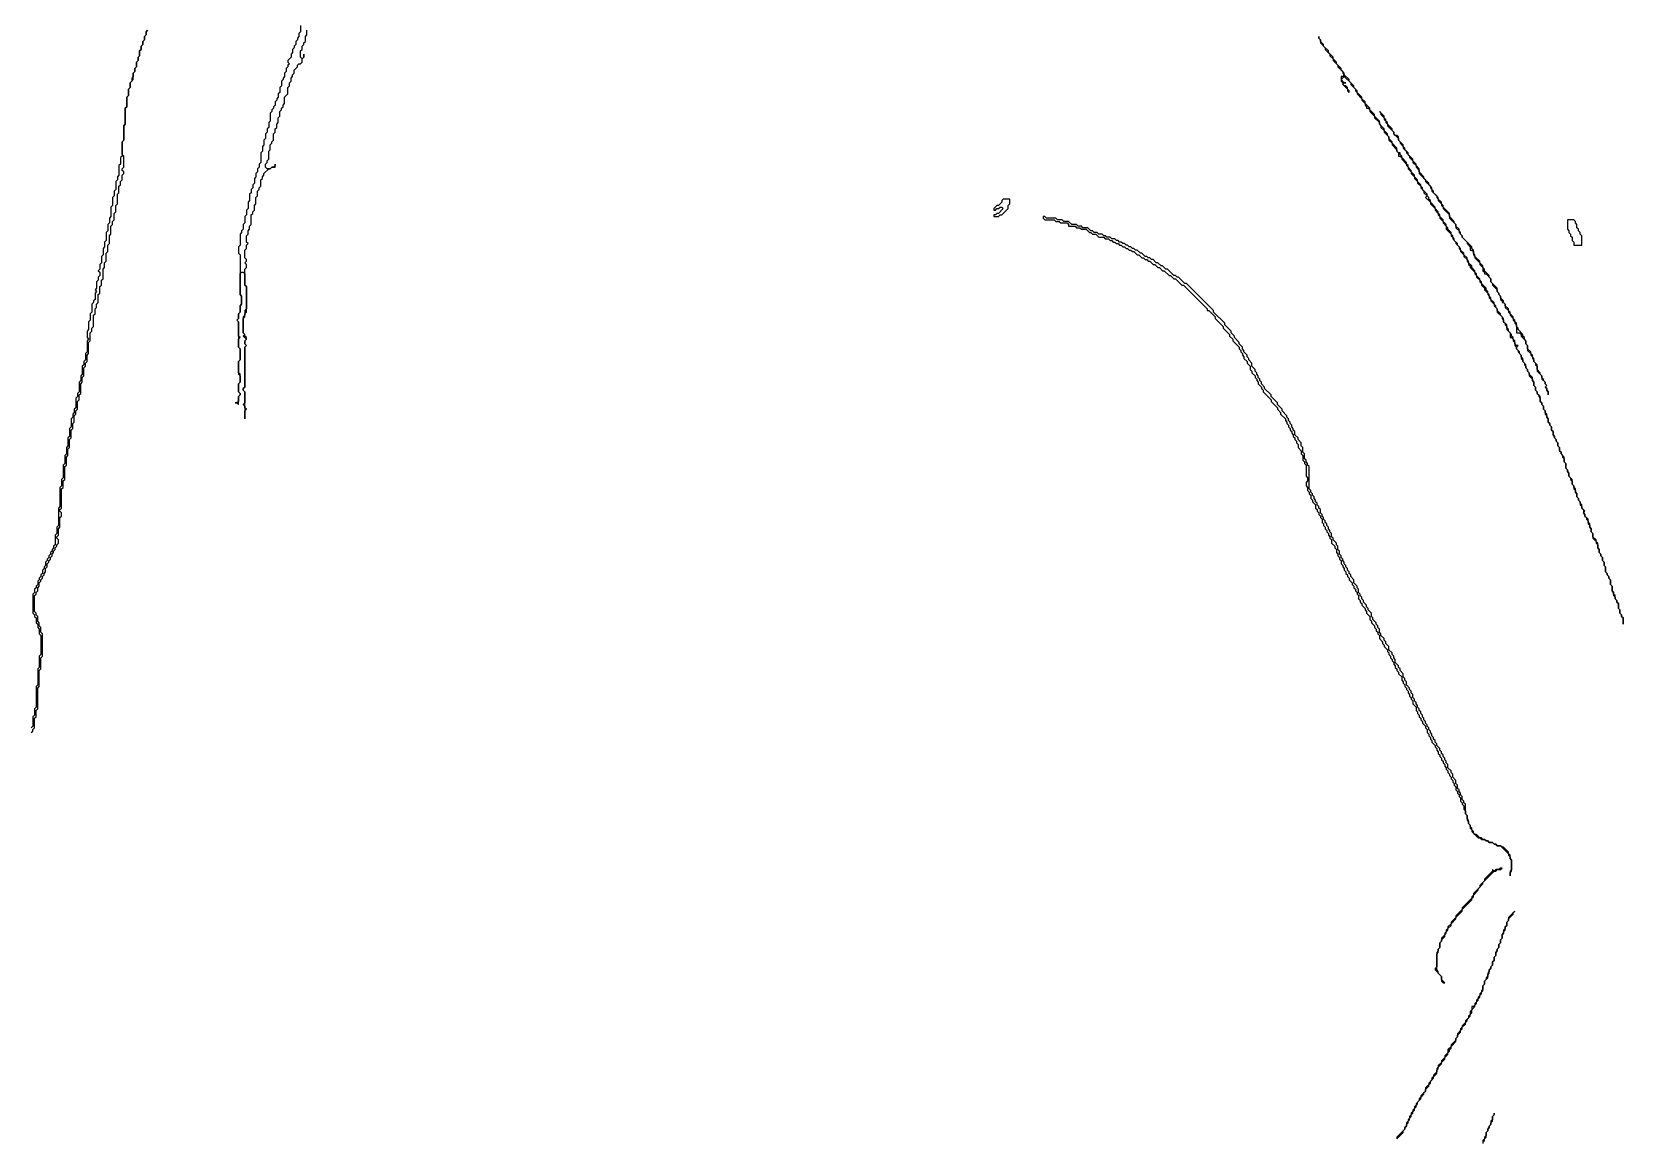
# Model space of a CAD drawing. Header units: metres. Extents: x 0 to 1000, y 0 to 1405.
# Drawn here: x 142.6 to 392.2, y 817.6 to 991.7 of the extents above; entities that cross this region are included whole.
import ezdxf

# ---------------------------------------------------------------- set-up
doc = ezdxf.new("R2010")
doc.units = ezdxf.units.M

msp = doc.modelspace()

# ---------------------------------------------------------------- linework, layer by layer
for points in [[(142.5, 881.75), (142.75, 882), (142.75, 882.25), (143, 882.5), (143, 884), (143.25, 884.25), (143.25, 885.25), (143.5, 885.5), (143.5, 888.75), (143.75, 889), (143.75, 891.5), (144, 891.75), (144, 893.5), (144.25, 893.75), (144.25, 897.25), (144, 897.5), (144, 898.25), (143.75, 898.5), (143.75, 899), (143.5, 899.25), (143.5, 900), (143.25, 900.25), (143.25, 900.5), (143, 900.75), (143, 903.25), (143.25, 903.5), (143.25, 903.75), (143.5, 904), (143.5, 904.5), (143.75, 904.75), (143.75, 905.25), (144, 905.5), (144, 905.75), (144.25, 906), (144.25, 906.25), (144.5, 906.5), (144.5, 906.75), (144.75, 907), (144.75, 907.5), (145, 907.75), (145, 908.25), (145.25, 908.5), (145.25, 908.75), (145.5, 909), (145.5, 909.25), (145.75, 909.5), (145.75, 909.75), (146, 910), (146, 910.25), (146.25, 910.5), (146.25, 910.75), (146.5, 911), (146.5, 911.25), (146.75, 911.5), (146.75, 912), (146.5, 912.25), (146.5, 912.5), (146.75, 912.75), (146.75, 913.75), (147, 914), (147, 915.5), (147.25, 915.75), (147.25, 916.25), (147, 916.5), (147, 916.75), (147.25, 917), (147.25, 920), (147.5, 920.25), (147.5, 921.25), (147.75, 921.5), (147.75, 923.5), (148, 923.75), (148, 925), (148.25, 925.25), (148.25, 926.25), (148.5, 926.5), (148.5, 927.75), (148.75, 928), (148.75, 929.25), (149, 929.5), (149, 930.25), (149.25, 930.5), (149.25, 931.5), (149.5, 931.75), (149.5, 932.25), (149.75, 932.5), (149.75, 933.75), (150, 934), (150, 934.75), (150.25, 935), (150.25, 936.5), (150.5, 936.75), (150.5, 937.5), (150.75, 937.75), (150.75, 939), (151, 939.25), (151, 939.75), (151.25, 940), (151.25, 941), (151.5, 941.25), (151.5, 943), (151.75, 943.25), (151.75, 944.5), (152, 944.75), (152, 945.25), (152.25, 945.5), (152.25, 947.25), (152.5, 947.5), (152.5, 948.25), (152.75, 948.5), (152.75, 949), (153, 949.25), (153, 950.5), (153.25, 950.75), (153.25, 951.75), (153.5, 952), (153.5, 952.75), (153.75, 953), (153.75, 954.5), (154, 954.75), (154, 955.5), (154.25, 955.75), (154.25, 957), (154.5, 957.25), (154.5, 958.25), (154.75, 958.5), (154.75, 959.75), (155, 960), (155, 961.25), (155.25, 961.5), (155.25, 962), (155.5, 962.25), (155.5, 963.25), (155.75, 963.5), (155.75, 964.5), (156, 964.75), (156, 966.25), (156.25, 966.5), (156.25, 967.5), (156.5, 967.75), (156.5, 968.25), (156.75, 968.5), (156.75, 969.25), (157, 969.5), (157, 969.75), (156.75, 970), (156.75, 970.25), (157, 970.5), (157, 972.25), (156.75, 972.5), (156.75, 974.5), (157, 974.75), (157, 977), (157.25, 977.25), (157.25, 979.75), (157.5, 980), (157.5, 981.5), (157.75, 981.75), (157.75, 982.75), (158, 983), (158, 983.75), (158.5, 984.25), (158.5, 985.25), (158.75, 985.5), (158.75, 986), (159, 986.25), (159, 987), (159.25, 987.25), (159.25, 987.75), (159.5, 988), (159.5, 988.75), (159.75, 989), (159.75, 989.5), (160, 989.75), (160, 990.25), (160.25, 990.5), (160.25, 991), (160.5, 991.25), (160.5, 991.75), (160.75, 992)], [(160.75, 992), (160.5, 991.75), (160.5, 991.25), (160.25, 991), (160.25, 990.5), (160, 990.25), (160, 989.75), (159.75, 989.5), (159.75, 989), (159.5, 988.75), (159.5, 988), (159.25, 987.75), (159.25, 987.25), (159, 987), (159, 986.25), (158.75, 986), (158.75, 985.5), (158.5, 985.25), (158.5, 984.75), (158.25, 984.5), (158.25, 984), (158, 983.75), (158, 983), (157.75, 982.75), (157.75, 981.75), (157.5, 981.5), (157.5, 980), (157.25, 979.75), (157.25, 977.25), (157, 977), (157, 974.75), (156.75, 974.5), (156.75, 972.25), (156.5, 972), (156.5, 971), (156.25, 970.75), (156.25, 969.25), (156, 969), (156, 968.5), (155.75, 968.25), (155.75, 967), (155.5, 966.75), (155.5, 966), (155.25, 965.75), (155.25, 964.5), (155, 964.25), (155, 962.75), (154.75, 962.5), (154.75, 961.75), (154.5, 961.5), (154.5, 960.5), (154.25, 960.25), (154.25, 959), (154, 958.75), (154, 958), (153.75, 957.75), (153.75, 956.75), (153.5, 956.5), (153.5, 955.5), (153.25, 955.25), (153.25, 954.5), (153, 954.25), (153.25, 954), (153.25, 953.5), (153, 953.25), (153, 952.75), (152.75, 952.5), (152.75, 951.5), (152.5, 951.25), (152.75, 951), (152.5, 950.75), (152.5, 949.75), (152.25, 949.5), (152.25, 949.25), (152, 949), (152, 947.75), (151.75, 947.5), (151.75, 946.5), (151.5, 946.25), (151.5, 945), (151.25, 944.75), (151.25, 943.75), (151.5, 943.5), (151.25, 943.25), (151.25, 941.5), (151, 941.25), (151, 940.25), (150.75, 940), (150.75, 939.5), (150.5, 939.25), (150.5, 938), (150.25, 937.75), (150.25, 937), (150, 936.75), (150, 935.25), (149.75, 935), (149.75, 934.5), (149.5, 934.25), (149.5, 932.75), (149.25, 932.5), (149.25, 932), (149, 931.75), (149, 931.25), (148.75, 931), (148.75, 929.75), (148.5, 929.5), (148.5, 928.25), (148.25, 928), (148.25, 926.75), (148, 926.5), (148, 925.5), (147.75, 925.25), (147.75, 924), (147.5, 923.75), (147.5, 921.75), (147.25, 921.5), (147.25, 920.5), (147, 920.25), (147, 917.25), (146.75, 917), (146.75, 914.25), (146.5, 914), (146.5, 913), (146.25, 912.75), (146.25, 911.25), (146, 911), (146, 910.75), (145.75, 910.5), (145.75, 910.25), (145.5, 910), (145.5, 909.75), (145.25, 909.5), (145.25, 909.25), (145, 909), (145, 908.75), (144.75, 908.5), (144.75, 908), (144.5, 907.75), (144.5, 907.5), (144.25, 907.25), (144.25, 906.75), (144, 906.5), (144, 906.25), (143.75, 906), (143.75, 905.75), (143.5, 905.5), (143.5, 905), (143.25, 904.75), (143.25, 904.5), (143, 904.25), (143, 903.75), (142.75, 903.5), (142.75, 900.5), (143, 900.25), (143, 900), (143.25, 899.75), (143.25, 899), (143.5, 898.75), (143.5, 898.25), (143.75, 898), (143.75, 897.25), (144, 897), (144, 894), (143.75, 893.75), (143.75, 892), (143.5, 891.75), (143.5, 889.25), (143.25, 889), (143.25, 885.75), (143, 885.5), (143, 884.5), (142.75, 884.25), (142.75, 882.75), (142.5, 882.5)], [(184.75, 992.75), (184.75, 991.75), (184.5, 991.5), (184.5, 991), (184.25, 990.75), (184.25, 990.5), (184, 990.25), (184, 989.75), (183.75, 989.5), (183.75, 989.25), (183.5, 989), (183.5, 988.5), (183.25, 988.25), (183.25, 987.75), (182.75, 987.25), (182.75, 987), (183, 986.75), (182.75, 986.5), (182.75, 986.25), (182.5, 986), (182.5, 985.5), (182.25, 985.25), (182.25, 984.75), (182, 984.5), (182, 984.25), (181.75, 984), (181.75, 983.25), (181.5, 983), (181.5, 982.25), (181.25, 982), (181.25, 981.5), (181, 981.25), (181, 981), (180.75, 980.75), (180.75, 980.25), (180.5, 980), (180.5, 979.75), (180.25, 979.5), (180.25, 979.25), (180, 979), (180, 977.75), (179.75, 977.5), (179.75, 976.75), (179.5, 976.5), (179.5, 976), (179.25, 975.75), (179.25, 975), (179, 974.75), (179, 974), (178.75, 973.75), (178.75, 973), (178.5, 972.75), (178.5, 971.25), (178.25, 971), (178.25, 970.5), (178, 970.25), (178, 969.75), (177.75, 969.5), (177.75, 969), (177.5, 968.75), (177.5, 968), (177.25, 967.75), (177.25, 967.25), (177, 967), (177, 966.5), (176.75, 966.25), (176.75, 965.25), (176.5, 965), (176.5, 964), (176.25, 963.75), (176.25, 963), (176, 962.75), (176, 961.75), (175.75, 961.5), (175.75, 960.75), (175.5, 960.5), (175.5, 960.25), (175.25, 960), (175.25, 958.25), (175, 958), (175, 957), (175.25, 956.75), (175.25, 950.5), (175.5, 950.25), (175.5, 949), (175.25, 948.75), (175.25, 947.75), (175, 947.5), (175, 946.75), (174.75, 946.5), (175, 946.25), (175, 942.25), (175.25, 942), (175.25, 940.25), (175, 940), (175, 938), (175.25, 937.75), (175.25, 936.75), (175, 936.5), (175, 935.25), (175.25, 935), (175.25, 934.75), (175, 934.5), (175, 933.75), (174.75, 933.5), (174.5, 933.5), (174.75, 933.5), (175, 933.25), (175, 934.5), (175.25, 934.75), (175.25, 935), (175, 935.25), (175, 936.5), (175.25, 936.75), (175.25, 938), (175, 938.25), (175, 940), (175.25, 940.25), (175.25, 942), (175, 942.25), (175, 943.5), (175.25, 943.75), (175, 944), (175, 946.25), (174.75, 946.5), (175, 946.75), (175, 947.5), (175.25, 947.75), (175.25, 948.75), (175.5, 949), (175.5, 950.25), (175.25, 950.5), (175.25, 953.75), (175.5, 954), (175.75, 954), (176, 953.75), (176, 952), (176.25, 951.75), (176.25, 948.25), (176, 948), (176, 947.25), (175.75, 947), (175.75, 944.5), (176, 944.25), (175.75, 944), (176.25, 943.5), (176, 943.25), (176, 942.75), (176.25, 942.5), (176, 942.25), (176, 936), (175.75, 935.75), (175.75, 935.5), (176, 935.25), (176, 933.5), (175.75, 933.25), (176, 933), (176, 931), (176, 932.25), (176.25, 932.5), (176, 932.75), (176, 935.25), (175.75, 935.5), (175.75, 935.75), (176, 936), (176, 942.25), (176.25, 942.5), (176, 942.75), (176, 943.25), (176.25, 943.5), (176.25, 943.75), (176, 944), (176, 944.25), (175.75, 944.5), (175.75, 946.75), (176, 947), (176, 947.5), (176.25, 947.75), (176.25, 951.75), (176, 952), (176, 954.5), (176.25, 954.75), (176.25, 955.25), (176, 955.5), (176.25, 955.75), (176.25, 956), (176, 956.25), (176, 957.5), (176.25, 957.75), (176.25, 958.25), (176.5, 958.5), (176.25, 958.75), (176.25, 959.75), (176.5, 960), (176.5, 960.5), (176.75, 960.75), (176.75, 961.25), (177, 961.5), (177, 963), (177.25, 963.25), (177.25, 963.5), (177.5, 963.75), (177.5, 964.5), (177.75, 964.75), (177.75, 965.75), (178, 966), (178, 966.75), (178.25, 967), (178.25, 967.25), (178.5, 967.5), (178.5, 968.5), (178.75, 968.75), (178.75, 969), (179, 969.25), (179, 969.5), (179.75, 970.25), (180, 970.25), (180.25, 970.5), (180.75, 970.5), (180.75, 971), (180.75, 970.75), (180.5, 970.5), (180.25, 970.5), (180, 970.25), (179.5, 970.25), (179.25, 970.5), (179.25, 971), (179.5, 971.25), (179.5, 971.5), (179.75, 971.75), (179.75, 973), (180, 973.25), (180, 974), (180.25, 974.25), (180.25, 974.5), (180.5, 974.75), (180.5, 975.75), (180.75, 976), (180.75, 976.5), (181, 976.75), (181, 977.25), (181.25, 977.5), (181.25, 978.25), (181.5, 978.5), (181.5, 979.25), (181.75, 979.5), (181.75, 979.75), (182, 980), (182, 980.25), (182.25, 980.5), (182.25, 981.5), (182.75, 982), (182.75, 983), (183, 983.25), (183, 983.75), (183.25, 984), (183.25, 984.5), (183.5, 984.75), (183.5, 985), (183.75, 985.25), (183.75, 985.75), (184.25, 986.25), (184.25, 986.5), (184.5, 986.75), (184.75, 986.75), (185, 987), (185, 987.5), (185.25, 987.75), (185.25, 988.25), (185.25, 987.75), (185, 987.5), (184.75, 987.75), (184.75, 988.75), (185, 989), (185, 989.5), (185.25, 989.75), (185.25, 990), (185.5, 990.25), (185.5, 991), (185.75, 991.25), (185.75, 992)], [(370.25, 817.5), (370.5, 817.75), (370.5, 818), (370.75, 818.25), (370.75, 819), (371, 819.25), (371, 819.5), (371.25, 819.75), (371.25, 820), (371.5, 820.25), (371.5, 820.5), (371.75, 820.75), (371.75, 821.5), (372, 821.75), (372, 822), (372, 821.75), (371.75, 821.5), (371.75, 821), (371.5, 820.75), (371.5, 820.25), (371.25, 820), (371.25, 819.75), (371, 819.5), (371, 819.25), (370.75, 819), (370.75, 818.5), (370.5, 818.25), (370.5, 818), (370.25, 817.75), (370.25, 817.25)]]:
    msp.add_lwpolyline(points)
for points in [[(344.5, 991), (344.5, 990.75), (344.75, 990.5), (344.75, 990), (345.5, 989.25), (345.5, 989), (346.25, 988.25), (346.25, 988), (346.75, 987.5), (346.75, 987.25), (347.5, 986.5), (347.5, 986.25), (348.25, 985.5), (348.25, 985.25), (348.5, 985), (348.25, 984.75), (348, 984.75), (348, 984), (348.25, 983.75), (348.25, 983.5), (349, 982.75), (349, 982.5), (349.25, 982.25), (349.25, 982.5), (349, 982.75), (349, 983), (348.75, 983.25), (348.5, 983.25), (348.25, 983.5), (348.5, 983.75), (348.75, 983.75), (348.5, 983.75), (348, 984.25), (348.5, 984.75), (349.5, 983.75), (349.5, 983.5), (350.25, 982.75), (350.25, 982.5), (350.5, 982.25), (350.5, 982), (351.25, 981.25), (351.25, 981), (351.75, 980.5), (351.75, 980.25), (352, 980), (352, 979.75), (352.25, 979.75), (352.5, 979.5), (352.5, 979.25), (353.25, 978.5), (353.25, 978.25), (354, 977.5), (354, 977.25), (354.25, 977), (354.25, 976.75), (354.75, 976.25), (354.75, 976), (355.5, 975.25), (355.5, 974.75), (356, 974.25), (356, 974), (356.75, 973.25), (356.75, 973), (357, 972.75), (357, 972.25), (357.25, 972.25), (357.5, 972), (357.5, 971.75), (358.25, 971), (358.25, 970.75), (358.5, 970.5), (358.5, 970.25), (359, 969.75), (359, 969.5), (359.5, 969), (359.5, 968.75), (360, 968.25), (360, 968), (360.5, 967.5), (360.5, 967.25), (361, 966.75), (361, 966.5), (361.5, 966), (361.25, 965.75), (362, 965), (362, 964.75), (362.75, 964), (362.75, 963.75), (363.25, 963.25), (363.25, 963), (363.5, 962.75), (363.5, 962.5), (364, 962), (364, 961.75), (364.5, 961.25), (364.5, 960.75), (365.25, 960), (365.25, 959.75), (365.5, 959.5), (365.5, 959.25), (366, 958.75), (366, 958.5), (366.5, 958), (366.5, 957.75), (366.75, 957.5), (366.75, 957.25), (367.25, 956.75), (367.25, 956.5), (367.75, 956), (367.75, 955.75), (368, 955.5), (368, 955.25), (368.25, 955), (368.25, 954.75), (369, 954), (369, 953.75), (369.25, 953.5), (369.25, 953.25), (369.75, 952.75), (369.75, 952.5), (370, 952.25), (370, 952), (370.5, 951.5), (370.5, 951.25), (371, 950.75), (371, 950.5), (371.25, 950.25), (371.25, 950), (371.5, 949.75), (371.5, 949.5), (372, 949), (372, 948.75), (372.5, 948.25), (372.5, 947.75), (373.25, 947), (373.25, 946.75), (373.5, 946.5), (373.5, 946.25), (373.75, 946), (373.75, 945.75), (374, 945.5), (374, 945), (374.5, 944.5), (374.5, 943.75), (374.75, 943.75), (375, 943.5), (375, 943.25), (375.25, 943), (375.25, 942.5), (375.5, 942.25), (375.5, 942), (375.75, 941.75), (375.75, 941.5), (376.25, 941), (376.25, 940.5), (376.5, 940.25), (376.5, 940), (376.75, 939.75), (376.75, 939.5), (377, 939.25), (377, 939), (377.25, 938.75), (377.25, 938.5), (377.5, 938.25), (377.5, 937.75), (378, 937.25), (378, 937), (378.25, 936.75), (378.25, 936.25), (378.5, 936), (378.5, 935.5), (378.75, 935.25), (378.75, 935), (379, 934.75), (379, 934.5), (379.25, 934.25), (379.25, 933.75), (379.5, 933.5), (379.5, 933.25), (379.75, 933), (379.75, 932.5), (380, 932.25), (380, 931.75), (380.25, 931.5), (380.25, 931.25), (380.5, 931), (380.5, 930.5), (380.75, 930.25), (380.75, 930), (381, 929.75), (381, 929.25), (381.25, 929), (381.25, 928.5), (381.5, 928.25), (381.5, 928), (381.75, 927.75), (381.75, 927.5), (382, 927.25), (382, 926.75), (382.25, 926.5), (382.25, 926), (382.5, 925.75), (382.5, 925.5), (382.75, 925.25), (382.75, 925), (383, 924.75), (383, 924.25), (383.25, 924), (383.25, 923.25), (383.5, 923), (383.5, 922.75), (383.75, 922.5), (383.75, 922), (384, 921.75), (384, 921.5), (384.25, 921.25), (384.25, 920.75), (384.5, 920.5), (384.5, 920), (384.75, 919.75), (384.75, 919.5), (385, 919.25), (385, 918.75), (385.25, 918.5), (385.25, 918.25), (385.5, 918), (385.5, 917.5), (385.75, 917.25), (385.75, 917), (386, 916.75), (386, 916.25), (386.25, 916), (386.25, 915.75), (386.5, 915.5), (386.5, 915.25), (386.75, 915), (386.75, 914.5), (387, 914.25), (387, 914), (387.25, 913.75), (387.25, 913.25), (387.5, 913), (387.5, 912.25), (388, 911.75), (388, 911.5), (388.25, 911.25), (388.25, 910.75), (388.5, 910.5), (388.5, 910), (388.75, 909.75), (388.75, 909.5), (389, 909.25), (389, 908.75), (389.25, 908.5), (389.25, 908), (389.5, 907.75), (389.5, 907), (389.75, 906.75), (389.75, 906.5), (390, 906.25), (390, 906), (390.25, 905.75), (390.25, 905), (390.5, 904.75), (390.5, 904), (390.75, 903.75), (390.75, 903.25), (391, 903), (391, 902.75), (391.25, 902.5), (391.25, 902.25), (391.5, 902), (391.5, 901.25), (391.75, 901), (391.75, 900.5), (392, 900.25), (392, 900), (392.25, 899.75), (392.25, 898.75), (392.25, 899.75), (392, 900), (392, 900.25), (391.75, 900.5), (391.75, 901), (391.5, 901.25), (391.5, 902), (391.25, 902.25), (391.25, 902.5), (391, 902.75), (391, 903.25), (390.75, 903.5), (390.75, 903.75), (390.5, 904), (390.5, 904.75), (390.25, 905), (390.25, 905.75), (390, 906), (390, 906.25), (389.75, 906.5), (389.75, 906.75), (389.5, 907), (389.5, 907.75), (389.25, 908), (389.25, 908.5), (389, 908.75), (389, 909.25), (388.75, 909.5), (388.75, 909.75), (388.5, 910), (388.5, 910.5), (388.25, 910.75), (388.25, 911.5), (388, 911.75), (388, 912), (387.5, 912.5), (387.5, 913), (387.25, 913.25), (387.25, 913.75), (387, 914), (387, 914.5), (386.75, 914.75), (386.75, 915.25), (386.25, 915.75), (386.25, 916), (386, 916.25), (386.25, 916.5), (385.75, 917), (385.75, 917.5), (385.5, 917.75), (385.5, 918), (385.25, 918.25), (385.25, 918.5), (385, 918.75), (385, 919.25), (384.75, 919.5), (384.75, 920), (384.5, 920.25), (384.5, 920.5), (384.25, 920.75), (384.25, 921.5), (383.75, 922), (383.75, 922.5), (383.5, 922.75), (383.5, 923), (383.25, 923.25), (383.25, 924), (383, 924.25), (383, 925), (382.5, 925.5), (382.5, 925.75), (382.25, 926), (382.25, 926.5), (382, 926.75), (382, 927.25), (381.75, 927.5), (381.75, 927.75), (381.5, 928), (381.5, 928.25), (381.25, 928.5), (381.25, 929), (381, 929.25), (381, 929.75), (380.75, 930), (380.75, 930.25), (380.5, 930.5), (380.5, 931), (380.25, 931.25), (380.25, 931.75), (380, 932), (380, 932.25), (379.75, 932.5), (379.75, 933), (379.5, 933.25), (379.5, 933.5), (379.25, 933.75), (379.25, 934.5), (378.75, 935), (378.75, 935.25), (378.5, 935.5), (378.5, 936), (378.25, 936.25), (378.25, 936.75), (378, 937), (378, 937.5), (377.5, 938), (377.5, 938.25), (377.25, 938.5), (377.25, 938.75), (377, 939), (377, 939.5), (376.5, 940), (376.5, 940.5), (376.25, 940.75), (376.25, 941), (376, 941.25), (376, 941.5), (375.5, 942), (375.5, 942.25), (375.75, 942.5), (375.5, 942.5), (375.25, 942.75), (375.25, 943.25), (375, 943.5), (375, 943.75), (374.75, 944), (374.75, 944.25), (374.25, 944.75), (374.25, 945), (374, 945.25), (374, 945.75), (373.5, 946.25), (373.5, 946.75), (373, 947.25), (373, 947.5), (372.5, 948), (372.5, 948.25), (372.25, 948.5), (372.25, 948.75), (372, 949), (372, 949.25), (371.5, 949.75), (371.5, 950), (371.25, 950.25), (371.25, 950.5), (371, 950.75), (371, 951), (370.75, 951.25), (370.75, 951.5), (370, 952.25), (370, 952.5), (369.75, 952.75), (369.75, 953), (369.25, 953.5), (369.25, 953.75), (369, 954), (369, 954.25), (368.5, 954.75), (368.5, 955), (368, 955.5), (368, 955.75), (367.75, 956), (367.75, 956.25), (367.25, 956.75), (367.25, 957), (366.75, 957.5), (366.75, 957.75), (366.25, 958.25), (366.25, 958.5), (365.75, 959), (365.75, 959.25), (365.5, 959.5), (365.5, 959.75), (365.25, 960), (365.25, 960.25), (364.75, 960.75), (364.75, 961), (364.5, 961.25), (364.5, 961.5), (364, 962), (364, 962.25), (363.5, 962.75), (363.5, 963), (363.25, 963.25), (363.25, 963.5), (362.75, 964), (362.75, 964.25), (362, 965), (362, 965.25), (361.75, 965.5), (361.75, 965.75), (361.5, 966), (361.5, 966.25), (360.75, 967), (360.75, 967.25), (360.5, 967.5), (360.5, 967.75), (360, 968.25), (360, 968.5), (359.5, 969), (359.5, 969.25), (359, 969.75), (359, 970), (358.5, 970.5), (358.5, 970.75), (358.25, 971), (358.25, 971.25), (357.5, 972), (357.5, 972.25), (357.25, 972.5), (357.25, 972.75), (357, 972.75), (356.75, 973), (356.75, 973.5), (356, 974.25), (356, 974.5), (355.5, 975), (355.5, 975.25), (355.25, 975.5), (355.25, 975.75), (354.75, 976.25), (354.75, 976.5), (354, 977.25), (354, 977.75), (353.25, 978.5), (353.25, 978.75), (352.5, 979.5), (352.5, 979.75), (351.75, 980.5), (351.75, 980.75), (351.25, 981.25), (351.25, 981.5), (350.5, 982.25), (350.5, 982.5), (350, 983), (350, 983.25), (349.25, 984), (349.25, 984.25), (348.5, 985), (348.5, 985.25), (348, 985.75), (348, 986), (347.25, 986.75), (347.25, 987), (346.75, 987.5), (346.75, 987.75), (346, 988.5), (346, 988.75), (345.25, 989.5), (345.25, 989.75), (344.75, 990.25), (344.75, 990.5), (344.5, 990.75)], [(354, 979.25), (354.25, 979), (354.25, 978.75), (354.75, 978.25), (354.75, 978), (355, 977.75), (355, 977.5), (355.25, 977.25), (355.25, 977), (356.25, 976), (356.25, 975.75), (357, 975), (357, 974.75), (357.25, 974.5), (357.25, 974.25), (357.75, 973.75), (357.75, 973.5), (358.25, 973), (358.25, 972.75), (358.75, 972.25), (358.75, 972), (359.25, 971.5), (359.25, 971.25), (359.75, 970.75), (359.75, 970.5), (360.25, 970), (360.25, 969.5), (361.25, 968.5), (361.25, 968.25), (362, 967.5), (362, 967.25), (362.25, 967), (362.25, 966.75), (363, 966), (363, 965.75), (363.25, 965.5), (363.25, 965.25), (363.75, 964.75), (363.75, 964.5), (364, 964.25), (364, 964), (365, 963), (365, 962.5), (366, 961.5), (366, 961), (366.5, 960.5), (366.5, 960.25), (367, 959.75), (367, 959.5), (367.75, 958.75), (367.75, 958.5), (368.25, 958), (368.25, 957.5), (368.5, 957.5), (368.75, 957.25), (368.75, 956.75), (369, 956.5), (369, 956.25), (369.75, 955.5), (369.75, 955.25), (370.25, 954.75), (370.25, 954.25), (370.5, 954), (370.5, 953.75), (370.75, 953.75), (371.5, 953), (371.5, 952.5), (371.75, 952.25), (371.75, 952), (372.5, 951.25), (372.5, 951), (372.75, 950.75), (372.75, 950.5), (373, 950.25), (373, 949.75), (373.25, 949.5), (373.25, 949.25), (373.5, 949.25), (373.75, 949), (373.75, 948.5), (374.25, 948), (374.25, 947.75), (374.5, 947.5), (374.5, 947.25), (375, 946.75), (375, 946.5), (375.25, 946.25), (375.25, 946), (375.5, 945.75), (375.5, 944.5), (376, 944.5), (376.25, 944.25), (376.25, 944), (377, 943.25), (377, 942.75), (377.25, 942.5), (377.25, 941.75), (377.75, 941.25), (377.75, 941), (378, 940.75), (378, 940.5), (378.25, 940.25), (378.25, 940), (378.5, 939.75), (378.5, 939.5), (378.75, 939.25), (378.75, 938.5), (379.5, 937.75), (379.5, 937.25), (380, 936.75), (380, 936.5), (380.25, 936.25), (380, 936), (380.25, 935.75), (380.25, 935.5), (380.5, 935.25), (380.5, 934.75), (380.5, 935.25), (380.25, 935.5), (380.25, 935.75), (380, 936), (380.25, 936.25), (380, 936.5), (380, 936.75), (379.75, 937), (379.75, 937.25), (379.5, 937.5), (379.5, 937.75), (379.25, 938), (379.25, 938.25), (378.75, 938.75), (378.75, 939.5), (378.25, 940), (378.25, 940.5), (378, 940.75), (378, 941), (377.75, 941.25), (377.75, 941.5), (377.25, 942), (377.25, 942.5), (377, 942.75), (377, 943.25), (376.75, 943.5), (376.75, 943.75), (376.5, 944), (376.5, 944.25), (375.75, 945), (375.75, 945.25), (375.5, 945.5), (375.5, 946), (375.25, 946.25), (375.25, 946.5), (375, 946.75), (375, 947), (374.5, 947.5), (374.5, 947.75), (374.25, 948), (374.25, 948.25), (373.75, 948.75), (373.75, 949), (373.5, 949.25), (373.5, 949.5), (373, 950), (373, 950.25), (372.75, 950.5), (372.75, 950.75), (372.5, 951), (372.5, 951.5), (371.5, 952.5), (371.5, 953), (371.25, 953.25), (371.25, 953.5), (370.5, 954.25), (370.5, 954.5), (370.25, 954.75), (370.25, 955), (369.75, 955.5), (369.75, 955.75), (369, 956.5), (369, 956.75), (368.75, 957), (368.75, 957.5), (368.5, 957.75), (368.5, 958), (367, 959.5), (367, 959.75), (366.75, 960), (366.75, 960.25), (366.5, 960.5), (366.5, 960.75), (366, 961.25), (366, 961.5), (365.75, 961.75), (365.75, 962), (365, 962.75), (365, 963.25), (364, 964.25), (364, 964.5), (363.75, 964.75), (363.75, 965), (363.25, 965.5), (363.25, 965.75), (362.5, 966.5), (362.5, 966.75), (362.25, 967), (362.25, 967.25), (361.75, 967.75), (361.75, 968), (361, 968.75), (361, 969), (360.25, 969.75), (360.25, 970.25), (359.75, 970.75), (359.75, 971), (359.25, 971.5), (359.25, 971.75), (358.5, 972.5), (358.5, 972.75), (358, 973.25), (358, 973.5), (357.75, 973.75), (357.75, 974), (357, 974.75), (357, 975.25), (356.75, 975.5), (356.5, 975.5), (356.25, 975.75), (356.25, 976), (356, 976.25), (356, 976.5), (355.25, 977.25), (355.25, 977.5), (355, 977.75), (355, 978), (354.75, 978.25), (354.75, 978.5)], [(295, 965.5), (294.75, 965.25), (294.75, 965), (294.25, 964.5), (294, 964.5), (293.5, 964), (293.5, 963.75), (293.75, 963.75), (294, 964), (294.25, 964), (294.5, 964.25), (294.75, 964.25), (295, 964), (294.25, 963.25), (294, 963.25), (293.75, 963), (293.5, 963), (293.5, 962.75), (294.25, 962.75), (294.5, 963), (294.75, 963), (295.75, 964), (295.75, 964.5), (296, 964.75), (296, 965.5)], [(301.25, 962.75), (301.25, 962.5), (301.5, 962.25), (303, 962.25), (303.25, 962), (303.75, 962), (304, 961.75), (305, 961.75), (305.25, 961.5), (305.25, 961.25), (306.25, 961.25), (306.5, 961), (307, 961), (307.25, 960.75), (308, 960.75), (308.5, 960.25), (308.75, 960.25), (309, 960), (309.5, 960), (310, 959.5), (310.75, 959.5), (311, 959.25), (311.5, 959.25), (311.75, 959), (312, 959), (312.25, 958.75), (312.5, 958.75), (312.75, 958.5), (313, 958.5), (313.25, 958.25), (313.5, 958.25), (313.75, 958), (314, 958), (314.25, 957.75), (314.5, 957.75), (314.75, 957.5), (315, 957.5), (315.25, 957.25), (315.5, 957.25), (316, 956.75), (316.25, 956.75), (316.75, 956.25), (317, 956.25), (317.25, 956), (317.5, 956), (317.75, 955.75), (318, 955.75), (318.5, 955.25), (318.75, 955.25), (319.25, 954.75), (319.5, 954.75), (320, 954.25), (320.25, 954.25), (321, 953.5), (321.25, 953.5), (321.75, 953), (322, 953), (323, 952), (323.25, 952), (327, 948.25), (327, 948), (327.25, 948), (328.25, 947), (328.25, 946.75), (329.5, 945.5), (329.5, 945.25), (330.5, 944.25), (330.5, 944), (331, 943.5), (331, 943.25), (332, 942.25), (332, 942), (332.25, 941.75), (332.25, 941.5), (332.5, 941.25), (332.5, 941), (332.75, 940.75), (332.75, 940.5), (333.25, 940), (333.25, 939.75), (333.75, 939.25), (333.75, 938.75), (334, 938.5), (334, 938.25), (334.5, 937.75), (334.5, 937.5), (334.75, 937.25), (334.75, 937), (335, 936.75), (335, 936.5), (335.5, 936), (335.5, 935.75), (335.75, 935.5), (335.75, 935.25), (337, 934), (337, 933.75), (338, 932.75), (338, 932.5), (338.5, 932), (338.5, 931.75), (339.25, 931), (339.25, 930.75), (339.5, 930.5), (339.5, 930.25), (339.75, 930), (339.75, 929.75), (340, 929.5), (340, 929.25), (340.25, 929), (340.25, 928.75), (340.5, 928.5), (340.5, 928.25), (340.75, 928), (340.75, 927.75), (341, 927.5), (341, 927.25), (341.25, 927), (341.25, 926.5), (341.75, 926), (341.75, 925.5), (342, 925.25), (342, 924.5), (342.25, 924.25), (342.25, 924), (342.5, 923.75), (342.5, 922), (342.75, 921.75), (342.75, 921.25), (342.5, 921), (342.5, 920.5), (342.75, 920.25), (342.75, 919.75), (343, 919.5), (343, 919.25), (343.25, 919), (343.25, 918.5), (343.5, 918.25), (343.5, 918), (344, 917.5), (344, 917), (344.25, 916.75), (344.25, 916.5), (344.5, 916.25), (344.5, 916), (344.75, 915.75), (344.75, 915.5), (345, 915.25), (345, 914.75), (345.25, 914.5), (345.25, 914.25), (345.5, 914), (345.5, 913.75), (345.75, 913.5), (345.75, 913.25), (346, 913), (346, 912.75), (346.25, 912.5), (346.25, 912.25), (346.5, 912), (346.5, 911.5), (347, 911), (347, 910.75), (347.25, 910.5), (347.25, 910), (347.5, 909.75), (347.5, 909.5), (347.75, 909.25), (347.75, 909), (348, 908.75), (348, 908.25), (348.25, 908), (348.25, 907.75), (348.5, 907.5), (348.5, 907.25), (348.75, 907), (348.75, 906.75), (349, 906.5), (349, 906.25), (349.25, 906), (349.25, 905.75), (349.75, 905.25), (349.75, 905), (350, 904.75), (350, 904.5), (350.25, 904.25), (350.25, 904), (350.5, 903.75), (350.5, 903.5), (350.75, 903.25), (350.75, 902.75), (351, 902.5), (351, 902.25), (351.25, 902), (351.25, 901.75), (351.75, 901.25), (351.75, 901), (352, 900.75), (352, 900.5), (352.5, 900), (352.5, 899.5), (352.75, 899.25), (352.75, 899), (353.25, 898.5), (353.25, 898.25), (353.5, 898), (353.5, 897.75), (353.75, 897.5), (353.75, 897.25), (354, 897), (354, 896.5), (354.5, 896), (354.5, 895.75), (354.75, 895.5), (354.75, 895.25), (355.25, 894.75), (355.25, 894.5), (355.5, 894.25), (355.5, 894), (355.75, 893.75), (355.75, 893.5), (356, 893.25), (356, 893), (356.25, 892.75), (356.25, 892.5), (356.5, 892.25), (356.5, 892), (356.75, 891.75), (356.75, 891.5), (357, 891.25), (357, 891), (357.5, 890.5), (357.5, 890), (357.75, 889.75), (357.75, 889.5), (358, 889.25), (358, 889), (358.25, 888.75), (358.25, 888.5), (358.5, 888.25), (358.5, 888), (358.75, 887.75), (358.75, 887.5), (359, 887.25), (359, 887), (359.25, 886.75), (359.25, 886.25), (359.75, 885.75), (359.75, 885.25), (360, 885), (360, 884.75), (360.25, 884.5), (360.25, 884.25), (360.5, 884), (360.5, 883.75), (360.75, 883.5), (360.75, 883.25), (361.25, 882.75), (361.25, 882.5), (361.5, 882.25), (361.5, 881.75), (361.75, 881.5), (361.75, 881.25), (362, 881), (362, 880.75), (362.25, 880.5), (362.25, 880.25), (362.75, 879.75), (362.75, 879.5), (363, 879.25), (363, 879), (363.25, 878.75), (363.25, 878.5), (363.5, 878.25), (363.5, 878), (363.75, 877.75), (363.75, 877.5), (364, 877.25), (364, 877), (364.25, 876.75), (364.25, 876.5), (364.5, 876.25), (364.5, 876), (364.75, 875.75), (364.75, 875.5), (365, 875.25), (365, 875), (365.25, 874.75), (365.25, 874.5), (365.5, 874.25), (365.5, 874), (365.75, 873.75), (365.75, 873.5), (366, 873.25), (366, 872.75), (366.25, 872.5), (366.25, 872.25), (366.5, 872), (366.5, 871.75), (366.75, 871.5), (366.75, 871), (367, 870.75), (367, 870.5), (367.25, 870.25), (367.25, 869.75), (367.5, 869.5), (367.5, 869), (367.75, 868.75), (367.75, 868), (368, 867.75), (368, 867.5), (368.25, 867.25), (368.25, 866.75), (368.5, 866.5), (368.5, 866.25), (369.5, 865.25), (369.75, 865.25), (370, 865), (370.5, 865), (370.75, 864.75), (371, 864.75), (371.25, 864.5), (371.75, 864.5), (372, 864.25), (372.25, 864.25), (372.5, 864), (373, 864), (374.25, 862.75), (374.25, 862.5), (374.5, 862.25), (374.5, 862), (374.75, 861.75), (374.75, 860.25), (374.5, 860), (374.5, 859.25), (374.5, 859.75), (374.75, 860), (374.75, 861.75), (374.5, 862), (374.5, 862.5), (374.25, 862.75), (374.25, 863), (373.5, 863.75), (373.25, 863.75), (373, 864), (372.5, 864), (372.25, 864.25), (372, 864.25), (371.75, 864.5), (371.25, 864.5), (371, 864.75), (370.75, 864.75), (370.5, 865), (370.25, 865), (370, 865.25), (369.75, 865.25), (369.25, 865.75), (369, 865.75), (368.75, 866), (368.75, 866.25), (368.5, 866.5), (368.5, 866.75), (368.25, 867), (368.25, 867.25), (368, 867.5), (368, 868), (367.75, 868.25), (367.75, 868.75), (367.5, 869), (367.5, 870.5), (367.25, 870.75), (367.25, 871), (367, 871.25), (367, 871.75), (366.75, 872), (366.75, 872.25), (366.5, 872.5), (366.5, 872.75), (366.25, 873), (366.25, 873.5), (366, 873.75), (366, 874.25), (365.5, 874.75), (365.5, 875.25), (365.25, 875.5), (365.25, 875.75), (364.75, 876.25), (364.75, 876.75), (364.5, 877), (364.5, 877.25), (364.25, 877.5), (364.25, 877.75), (364, 878), (364, 878.25), (363.75, 878.5), (363.75, 878.75), (363.5, 879), (363.5, 879.25), (363, 879.75), (363, 880), (362.75, 880.25), (362.75, 880.5), (362.5, 880.75), (362.5, 881), (362.25, 881.25), (362.25, 881.5), (362, 881.75), (362, 882), (361.75, 882.25), (361.75, 882.5), (361.5, 882.75), (361.5, 883), (361.25, 883.25), (361.25, 883.5), (361, 883.75), (361, 884), (360.75, 884.25), (360.75, 884.5), (360.5, 884.75), (360.5, 885), (360.25, 885.25), (360.25, 885.5), (360, 885.75), (360, 886), (359.75, 886.25), (359.75, 886.5), (359.5, 886.75), (359.5, 887), (359.25, 887.25), (359.25, 887.75), (359, 888), (359, 888.25), (358.75, 888.5), (358.75, 888.75), (358.25, 889.25), (358.25, 889.75), (358, 890), (358, 890.25), (357.75, 890.5), (357.75, 891), (357.25, 891.5), (357.25, 891.75), (357, 892), (357, 892.25), (356.5, 892.75), (356.5, 893.25), (356.25, 893.5), (356.25, 893.75), (356, 894), (356, 894.25), (355.5, 894.75), (355.5, 895.25), (355, 895.75), (355, 896), (354.75, 896.25), (354.75, 896.5), (354.25, 897), (354.25, 897.25), (354, 897.5), (354, 898), (353.75, 898.25), (353.75, 898.5), (353.5, 898.75), (353.5, 899), (353, 899.5), (353, 899.75), (352.75, 900), (352.75, 900.5), (352.25, 901), (352.25, 901.25), (352, 901.5), (352, 901.75), (351.5, 902.25), (351.5, 902.5), (351.25, 902.75), (351.25, 903), (351, 903.25), (351, 903.5), (350.75, 903.75), (350.75, 904.25), (350.5, 904.5), (350.5, 904.75), (350, 905.25), (350, 905.75), (349.5, 906.25), (349.5, 906.5), (349.25, 906.75), (349.25, 907), (349, 907.25), (349, 907.5), (348.75, 907.75), (348.75, 908), (348.5, 908.25), (348.5, 908.5), (348.25, 908.75), (348.25, 909), (348, 909.25), (348, 909.5), (347.75, 909.75), (347.75, 910.25), (347.5, 910.5), (347.5, 911), (347.25, 911.25), (347.25, 911.5), (346.75, 912), (346.75, 912.25), (346.5, 912.5), (346.5, 913), (346.25, 913.25), (346.25, 913.5), (346, 913.75), (346, 914), (345.75, 914.25), (345.75, 914.5), (345.5, 914.75), (345.5, 915), (345.25, 915.25), (345.25, 915.5), (345, 915.75), (345, 916), (344.75, 916.25), (344.75, 916.75), (344.5, 917), (344.5, 917.25), (344.25, 917.5), (344.25, 917.75), (344, 918), (344, 918.25), (343.75, 918.5), (343.75, 918.75), (343.5, 919), (343.5, 919.25), (343.25, 919.5), (343.25, 919.75), (343, 920), (343, 923.5), (342.75, 923.75), (342.75, 924), (342.5, 924.25), (342.5, 924.5), (342.25, 924.75), (342.25, 925.5), (342, 925.75), (342, 926.5), (341.75, 926.75), (341.75, 927.25), (341.25, 927.75), (341.25, 928), (340.75, 928.5), (340.75, 929), (340.5, 929.25), (340.5, 929.5), (340.25, 929.75), (340.25, 930), (340, 930.25), (340, 930.5), (339.75, 930.75), (339.75, 931), (339.5, 931.25), (339.5, 931.5), (338.75, 932.25), (338.75, 932.5), (338, 933.25), (338, 933.5), (337, 934.5), (337, 934.75), (336, 935.75), (336, 936), (335.5, 936.5), (335.5, 936.75), (335.25, 937), (335.25, 937.25), (335, 937.5), (335, 937.75), (334.75, 938), (334.75, 938.25), (334.5, 938.5), (334.5, 938.75), (334, 939.25), (334, 939.75), (333.5, 940.25), (333.5, 940.5), (333.25, 940.75), (333.25, 941), (332.75, 941.5), (332.75, 941.75), (332.5, 942), (332.5, 942.25), (332, 942.75), (332, 943), (331.25, 943.75), (331.25, 944), (330.75, 944.5), (330.75, 944.75), (329.75, 945.75), (329.75, 946), (328, 947.75), (328, 948), (323.75, 952.25), (323.5, 952.25), (322.5, 953.25), (322.25, 953.25), (322, 953.5), (321.75, 953.5), (320.75, 954.5), (320.5, 954.5), (320, 955), (319.75, 955), (319.25, 955.5), (319, 955.5), (318.5, 956), (318.25, 956), (318, 956.25), (317.75, 956.25), (317.5, 956.5), (317.25, 956.5), (316.75, 957), (316.5, 957), (316, 957.5), (315.75, 957.5), (315.5, 957.75), (315.25, 957.75), (315, 958), (314.75, 958), (314.5, 958.25), (314.25, 958.25), (314, 958.5), (313.75, 958.5), (313.5, 958.75), (313.25, 958.75), (313, 959), (312.75, 959), (312.5, 959.25), (312, 959.25), (311.75, 959.5), (311.25, 959.5), (311, 959.75), (310.75, 959.75), (310.5, 960), (310, 960), (309.75, 960.25), (309.25, 960.25), (309, 960.5), (308.75, 960.5), (308.25, 961), (307.5, 961), (307.25, 961.25), (306.75, 961.25), (306.5, 961.5), (305.75, 961.5), (305.25, 962), (304.5, 962), (304.25, 962.25), (303.5, 962.25), (303.25, 962.5), (301.75, 962.5), (301.5, 962.75)], [(383.5, 962.25), (383.5, 960.75), (383.75, 960.5), (383.75, 960.25), (384, 960), (384, 959.75), (384.25, 959.5), (384.25, 959), (384.5, 958.75), (384.5, 958.25), (385.75, 958.25), (385.75, 959.75), (385.5, 960), (385.5, 960.25), (385.25, 960.5), (385.25, 960.75), (385, 961), (385, 961.5), (384.75, 961.75), (384.75, 962), (384.5, 962.25)], [(373, 860.5), (372.75, 860.25), (372.25, 860.25), (372, 860), (371.75, 860.25), (371.75, 860), (370.5, 858.75), (370.5, 858.5), (369.75, 857.75), (369.75, 857.5), (368.75, 856.5), (368.75, 856.25), (368.5, 856), (368.5, 855.75), (367, 854.25), (367, 854), (366, 853), (366, 852.75), (365.25, 852), (365.25, 851.75), (364.75, 851.25), (364.75, 851), (364.5, 850.75), (364.5, 850.5), (364.25, 850.25), (364.25, 850), (363.75, 849.5), (363.75, 849), (363.5, 848.75), (363.5, 848), (363.25, 847.75), (363.25, 847.5), (363, 847.25), (363, 845), (362.75, 844.75), (362.75, 844.5), (363.75, 843.5), (363.75, 842.75), (364, 842.5), (364.25, 842.5), (363.75, 843), (363.75, 843.5), (363.25, 844), (363.25, 844.25), (363, 844.5), (363, 847), (363.25, 847.25), (363.25, 847.75), (363.5, 848), (363.5, 848.75), (363.75, 849), (363.75, 849.25), (364.25, 849.75), (364.25, 850), (364.5, 850.25), (364.5, 850.5), (364.75, 850.75), (364.75, 851), (365.25, 851.5), (365.25, 851.75), (366, 852.5), (366, 852.75), (367, 853.75), (367, 854), (368.5, 855.5), (368.5, 855.75), (368.75, 856), (368.75, 856.25), (369.5, 857), (369.5, 857.25), (370.25, 858), (370.25, 858.25), (372, 860), (372.25, 860), (372.5, 860.25), (373, 860.25), (373.25, 860.5)], [(375.25, 853.75), (374.25, 852.75), (374.25, 852.25), (374, 852), (374, 851.5), (373.75, 851.25), (373.75, 851), (373.5, 850.75), (373.5, 850.25), (373.25, 850), (373.25, 849.5), (373, 849.25), (373, 848.75), (372.75, 848.5), (372.75, 848), (372.5, 847.75), (372.5, 847.5), (372.25, 847.25), (372.25, 846.75), (372, 846.5), (372, 846), (371.75, 845.75), (371.75, 845.25), (371.5, 845), (371.5, 844.75), (371.25, 844.5), (371.25, 844.25), (371, 844), (371, 843.5), (370.75, 843.25), (370.75, 843), (370.5, 842.75), (370.5, 842.25), (370.25, 842), (370.25, 841.5), (370, 841.25), (370, 841), (369.75, 840.75), (369.75, 840.5), (369.5, 840.25), (369.5, 840), (369.25, 839.75), (369.25, 839.5), (369, 839.25), (369, 839), (368.75, 838.75), (368.5, 838.75), (368.5, 838.25), (368.25, 838), (368.25, 837.5), (368, 837.25), (368, 837), (367.5, 836.5), (367.5, 836.25), (367, 835.75), (367, 835.5), (366.75, 835.25), (366.75, 835), (366.25, 834.5), (366.25, 834), (366, 833.75), (366, 833.5), (365.25, 832.75), (365.25, 832.5), (364.75, 832), (364.75, 831.5), (364.25, 831), (364.25, 830.75), (363.75, 830.25), (363.75, 830), (363.25, 829.5), (363.25, 829.25), (363, 829), (363, 828.5), (362.5, 828), (362.5, 827.75), (362.25, 827.5), (362.25, 827.25), (361.75, 826.75), (361.75, 826.5), (361.25, 826), (361.25, 825.5), (360.5, 824.75), (360.5, 824.5), (360.25, 824.25), (360.25, 824), (359.75, 823.5), (359.75, 823.25), (359.5, 823), (359.5, 822.75), (359.25, 822.5), (359.25, 822.25), (359, 822), (359, 821.75), (358.75, 821.5), (358.75, 821.25), (358.5, 821), (358.5, 820.75), (358.25, 820.5), (358.25, 820), (358, 819.75), (358, 819.5), (356.75, 818.25), (356.75, 818), (357.75, 819), (357.75, 819.25), (358, 819.5), (358, 819.75), (358.25, 820), (358.25, 820.25), (358.5, 820.5), (358.5, 820.75), (358.75, 821), (358.75, 821.25), (359, 821.5), (359, 821.75), (359.25, 822), (359.25, 822.25), (359.5, 822.5), (359.5, 822.75), (359.75, 823), (359.75, 823.25), (360, 823.5), (360, 823.75), (360.5, 824.25), (360.5, 824.5), (361, 825), (361, 825.25), (361.25, 825.5), (361.25, 825.75), (361.75, 826.25), (361.75, 826.5), (362, 826.75), (362, 827), (362.5, 827.5), (362.5, 827.75), (363, 828.25), (363, 828.75), (363.25, 829), (363.25, 829.25), (363.75, 829.75), (363.75, 830), (364.25, 830.5), (364.25, 830.75), (364.75, 831.25), (364.75, 831.5), (365, 831.75), (365, 832), (365.25, 832.25), (365.25, 832.5), (366, 833.25), (366, 833.75), (366.25, 834), (366.25, 834.25), (366.75, 834.75), (366.75, 835), (367, 835.25), (367, 835.5), (367.5, 836), (367.5, 836.25), (367.75, 836.5), (367.75, 836.75), (368.25, 837.25), (368.25, 837.5), (368.5, 837.75), (368.5, 838.25), (369, 838.75), (369, 839), (369.25, 839.25), (369.25, 839.5), (369.5, 839.75), (369.5, 840), (369.75, 840.25), (369.75, 840.5), (370, 840.75), (370, 841), (370.25, 841.25), (370.25, 842), (370.5, 842.25), (370.5, 842.75), (371, 843.25), (371, 843.75), (371.25, 844), (371.25, 844.5), (371.5, 844.75), (371.5, 845), (371.75, 845.25), (371.75, 845.75), (372, 846), (372, 846.5), (372.25, 846.75), (372.25, 847.25), (372.5, 847.5), (372.5, 847.75), (372.75, 848), (372.75, 848.5), (373, 848.75), (373, 849.25), (373.25, 849.5), (373.25, 850), (373.5, 850.25), (373.5, 850.5), (373.75, 850.75), (373.75, 851.25), (374, 851.5), (374, 852), (374.25, 852.25), (374.25, 852.5), (375, 853.25), (375, 853.5)]]:
    msp.add_lwpolyline(points, close=True)

doc.saveas('drawing.dxf')
